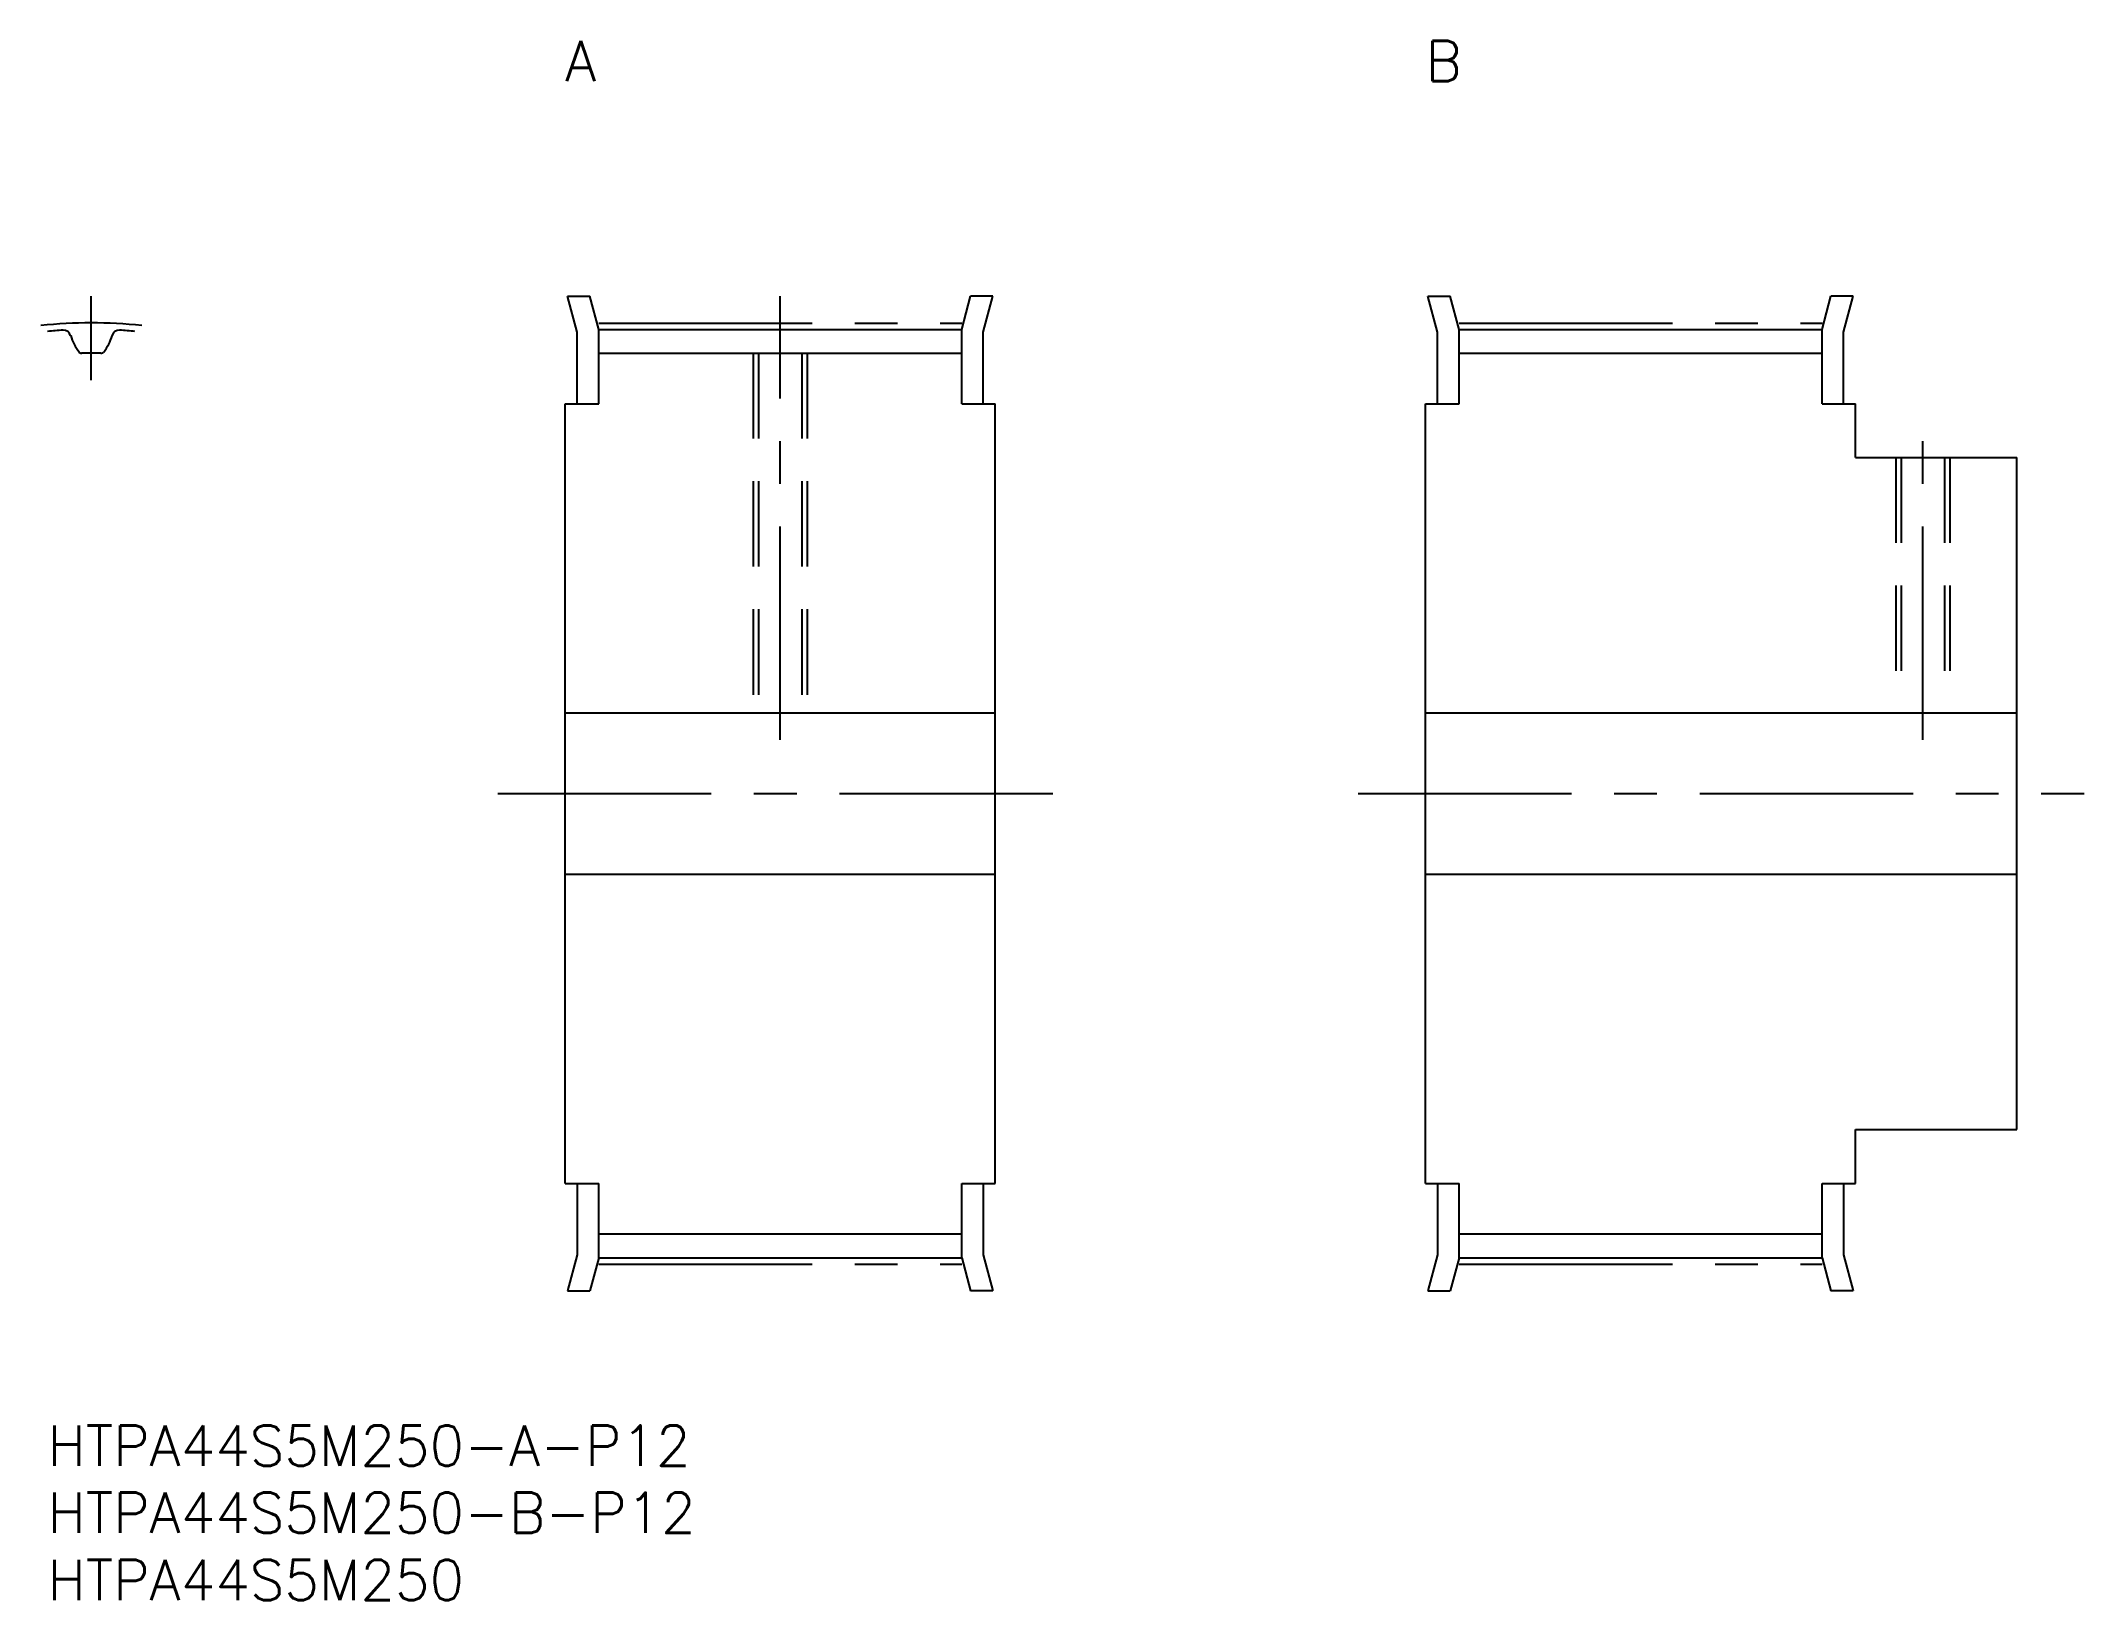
# Model space of a CAD drawing. Extents: x -1 to 151, y -13 to 103.
import ezdxf

# ---------------------------------------------------------------- set-up
doc = ezdxf.new("R2010")
doc.units = 0
doc.header["$LTSCALE"] = 0.5
doc.linetypes.add('CENTER', pattern=[50.8, 31.75, -6.35, 6.35, -6.35])
doc.linetypes.add('DASHED', pattern=[19.05, 12.7, -6.35])
for name, color, linetype in [('MSM_CENTER', 1, 'CENTER'), ('MSM_CONTINUOUS', 7, 'CONTINUOUS'), ('MSM_DASHED', 4, 'DASHED'), ('MSM_PART_NUMBER', 7, 'CONTINUOUS')]:
    doc.layers.add(name, color=color, linetype=linetype)
doc.styles.get("Standard").update_dxf_attribs({"font": 'txt.shx', "height": 3, "bigfont": 'bigfont.shx'})

# ---------------------------------------------------------------- blocks, each defined once
blk = doc.blocks.new('*U3')
at = {"layer": 'MSM_PART_NUMBER'}
blk.add_text('HTPA44S5M250-A-P12', height=3, dxfattribs=at).set_placement((0, -3))
blk = doc.blocks.new('*U4')
at = {"layer": 'MSM_PART_NUMBER'}
blk.add_text('HTPA44S5M250-B-P12', height=3, dxfattribs=at).set_placement((0, -8))
blk = doc.blocks.new('*U5')
at = {"layer": 'MSM_PART_NUMBER'}
blk.add_text('HTPA44S5M250', height=3, dxfattribs=at).set_placement((0, -13))
blk = doc.blocks.new('*U6')
at = {"layer": 'MSM_PART_NUMBER'}
blk.add_text('A', height=3, dxfattribs=at).set_placement((38.5, 100))
blk = doc.blocks.new('*U7')
at = {"layer": 'MSM_PART_NUMBER'}
blk.add_text('B', height=3, dxfattribs=at).set_placement((102.5, 100))

msp = doc.modelspace()

# ---------------------------------------------------------------- linework, layer by layer
at = {"layer": 'MSM_CENTER'}
for p, q in [((3.25, 77.76), (3.25, 84.01)), ((54.5, 51), (54.5, 84.01)), ((41, 82.01), (68, 82.01)), ((105, 82.01), (132, 82.01)), ((139.5, 51), (139.5, 74)), ((33.5, 47), (75.5, 47)), ((97.5, 47), (151.5, 47)), ((41, 11.99), (68, 11.99)), ((105, 11.99), (132, 11.99))]:
    msp.add_line(p, q, dxfattribs=at)
msp.add_arc((3.25, 47), 35.02, 83.852, 96.148, dxfattribs=at)
at = {"layer": 'MSM_CONTINUOUS'}
for p, q in [((38.68, 84), (40.34, 84)), ((39.4, 81.32), (38.68, 84)), ((41, 81.53), (40.34, 84)), ((68, 81.53), (68.66, 84)), ((70.32, 84), (68.66, 84)), ((69.6, 81.32), (70.32, 84)), ((103.4, 81.32), (102.68, 84)), ((102.68, 84), (104.34, 84)), ((105, 81.53), (104.34, 84)), ((132, 81.53), (132.66, 84)), ((134.32, 84), (132.66, 84)), ((133.6, 81.32), (134.32, 84)), ((39.4, 76), (39.4, 81.32)), ((41, 81.53), (68, 81.53)), ((41, 76), (41, 81.53)), ((68, 76), (68, 81.53)), ((69.6, 76), (69.6, 81.32)), ((103.4, 76), (103.4, 81.32)), ((105, 81.53), (132, 81.53)), ((105, 76), (105, 81.53)), ((132, 76), (132, 81.53)), ((133.6, 76), (133.6, 81.32)), ((41, 79.76), (68, 79.76)), ((105, 79.76), (132, 79.76)), ((38.5, 18), (38.5, 76)), ((38.5, 76), (41, 76)), ((68, 76), (70.5, 76)), ((70.5, 18), (70.5, 76)), ((102.5, 76), (105, 76)), ((102.5, 18), (102.5, 76)), ((132, 76), (134.5, 76)), ((134.5, 72), (134.5, 76)), ((134.5, 72), (146.5, 72)), ((146.5, 22), (146.5, 72)), ((38.5, 53), (70.5, 53)), ((102.5, 53), (146.5, 53)), ((38.5, 41), (70.5, 41)), ((102.5, 41), (146.5, 41)), ((134.5, 22), (146.5, 22)), ((134.5, 18), (134.5, 22)), ((38.5, 18), (41, 18)), ((39.4, 18), (39.4, 12.68)), ((41, 12.46), (41, 18)), ((68, 12.46), (68, 18)), ((68, 18), (70.5, 18)), ((69.6, 18), (69.6, 12.68)), ((102.5, 18), (105, 18)), ((103.4, 18), (103.4, 12.68)), ((105, 12.46), (105, 18)), ((132, 12.46), (132, 18)), ((132, 18), (134.5, 18)), ((133.6, 18), (133.6, 12.68)), ((41, 14.24), (68, 14.24)), ((105, 14.24), (132, 14.24)), ((39.4, 12.68), (38.68, 10)), ((41, 12.46), (40.34, 10)), ((41, 12.46), (68, 12.46)), ((68, 12.46), (68.66, 10)), ((69.6, 12.68), (70.32, 10)), ((103.4, 12.68), (102.68, 10)), ((105, 12.46), (104.34, 10)), ((105, 12.46), (132, 12.46)), ((132, 12.46), (132.66, 10)), ((133.6, 12.68), (134.32, 10)), ((38.68, 10), (40.34, 10)), ((70.32, 10), (68.66, 10)), ((102.68, 10), (104.34, 10)), ((134.32, 10), (132.66, 10))]:
    msp.add_line(p, q, dxfattribs=at)
for centre, radius, start, end in [((3.25, 47), 34.54, 93.4896, 95.3999), ((1.18, 80.92), 0.55, 15.0625, 93.4896), ((4.88, 81.92), 3.27, 195.0625, 219.1267), ((1.63, 81.92), 3.28, 320.8733, 344.9375), ((5.32, 80.92), 0.55, 86.5104, 164.9375), ((3.25, 47), 34.54, 84.6001, 86.5104), ((2.53, 80.01), 0.25, 219.1267, 271.2525), ((3.25, 47), 32.77, 88.7475, 91.2525), ((3.97, 80.01), 0.25, 268.7475, 320.8733)]:
    msp.add_arc(centre, radius, start, end, dxfattribs=at)
at = {"layer": 'MSM_DASHED'}
for p, q in [((52.5, 79.76), (52.5, 53)), ((52.88, 79.76), (52.88, 53)), ((56.12, 79.76), (56.12, 53)), ((56.5, 79.76), (56.5, 53)), ((137.5, 72), (137.5, 53)), ((137.88, 72), (137.88, 53)), ((141.12, 72), (141.12, 53)), ((141.5, 72), (141.5, 53))]:
    msp.add_line(p, q, dxfattribs=at)

# ---------------------------------------------------------------- block references
at = {"layer": 'MSM_CONTINUOUS'}
for name in ['*U6', '*U7', '*U3', '*U4', '*U5']:
    msp.add_blockref(name, (0, 0), dxfattribs=at)

doc.saveas('drawing.dxf')
